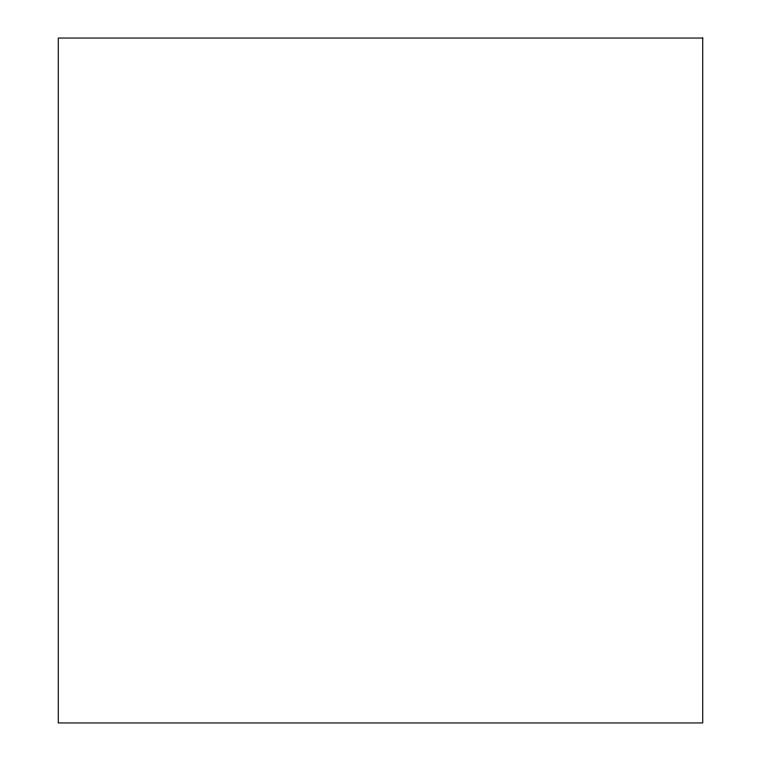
<?xml version="1.0" encoding="UTF-8"?>
<svg xmlns="http://www.w3.org/2000/svg" width="761" height="761" viewBox="0 0 761 761"><rect width="100%" height="100%" fill="white"/><g stroke="black" fill="none" stroke-linecap="round" stroke-linejoin="round"><path stroke-width="1.14" d="M702.726 38.05L58.274 38.05L58.274 722.95L702.726 722.95L702.726 38.05"/></g></svg>
